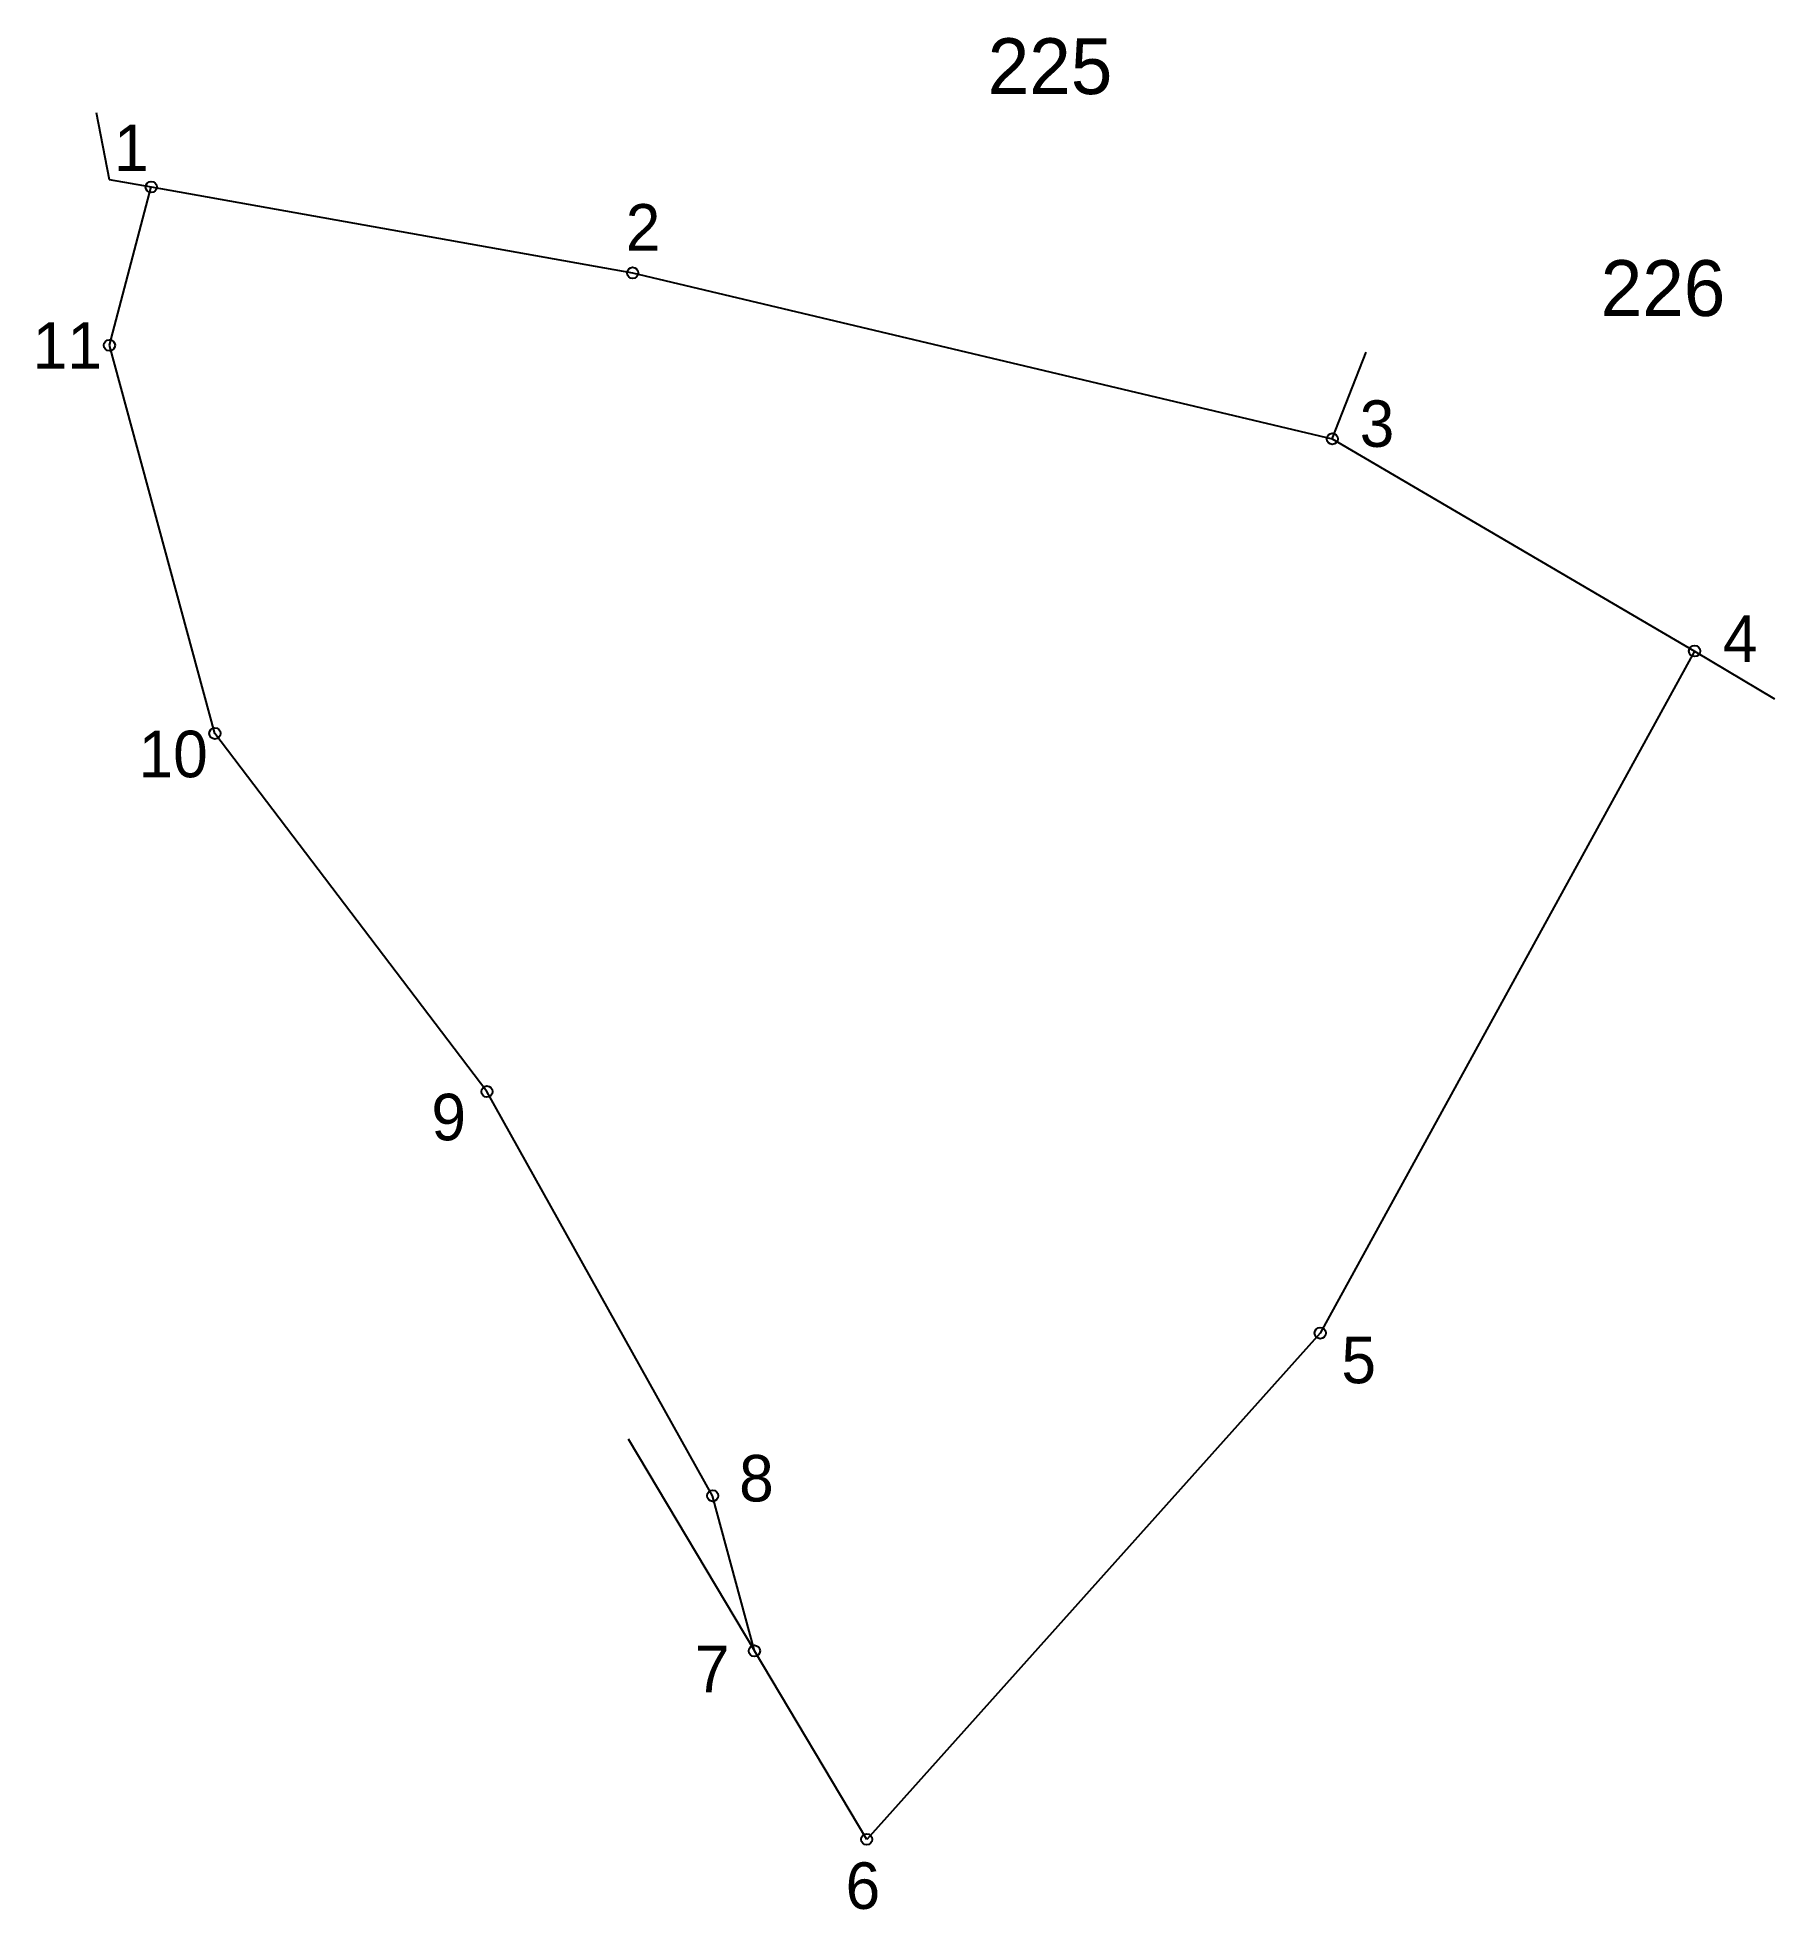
# Model space of a CAD drawing. Extents: x 549277.1 to 549351, y 1822374.5 to 1822454.2.
import ezdxf

# ---------------------------------------------------------------- set-up
doc = ezdxf.new("R2010")
doc.units = 0
for name, color, linetype in [('CanhThua', 7, 'Continuous'), ('MocDinhThua', 7, 'Continuous'), ('NhanTuCan', 7, 'Continuous'), ('RauThua', 7, 'Continuous'), ('SoHieuDinhThua', 7, 'Continuous')]:
    doc.layers.add(name, color=color, linetype=linetype)

msp = doc.modelspace()

# ---------------------------------------------------------------- linework, layer by layer
at = {"layer": 'CanhThua'}
for p, q in [((549280.189, 1822441.096), (549281.967, 1822447.835)), ((549281.967, 1822447.835), (549302.448, 1822444.18)), ((549302.448, 1822444.18), (549332.215, 1822437.116)), ((549284.675, 1822424.578), (549280.189, 1822441.096)), ((549332.215, 1822437.116), (549347.624, 1822428.085)), ((549347.624, 1822428.085), (549331.699, 1822399.058)), ((549296.251, 1822409.338), (549284.675, 1822424.578)), ((549305.852, 1822392.136), (549296.251, 1822409.338)), ((549331.699, 1822399.058), (549312.405, 1822377.513)), ((549307.63, 1822385.534), (549305.852, 1822392.136)), ((549312.405, 1822377.513), (549307.63, 1822385.534))]:
    msp.add_line(p, q, dxfattribs=at)
at = {"layer": 'MocDinhThua'}
for centre in [(549281.967, 1822447.835), (549302.448, 1822444.18), (549280.189, 1822441.096), (549332.215, 1822437.116), (549347.624, 1822428.085), (549284.675, 1822424.578), (549296.251, 1822409.338), (549331.699, 1822399.058), (549305.852, 1822392.136), (549307.63, 1822385.534), (549312.405, 1822377.513)]:
    msp.add_circle(centre, 0.238, dxfattribs=at)
at = {"layer": 'RauThua'}
for p, q in [((549279.627, 1822451.009), (549280.182, 1822448.154)), ((549280.182, 1822448.154), (549281.967, 1822447.835)), ((549332.215, 1822437.116), (549333.659, 1822440.8)), ((549347.624, 1822428.085), (549351.028, 1822426.058)), ((549302.259, 1822394.555), (549307.63, 1822385.534))]:
    msp.add_line(p, q, dxfattribs=at)

# ---------------------------------------------------------------- texts
at = {"layer": 'NhanTuCan'}
for s, p in [('225', (549317.555, 1822451.788)), ('226', (549343.634, 1822442.344))]:
    msp.add_text(s, height=2.3757, dxfattribs=at).set_placement(p)
at = {"layer": 'SoHieuDinhThua'}
for s, height, p in [('1', 1.98, (549280.387, 1822448.514)), ('2', 1.98, (549302.155, 1822445.128)), ('11', 1.9797, (549276.926, 1822440.099)), ('3', 1.98, (549333.379, 1822436.774)), ('4', 1.98, (549348.831, 1822427.622)), ('10', 1.9797, (549281.428, 1822422.714)), ('9', 1.98, (549293.887, 1822407.264)), ('5', 1.98, (549332.601, 1822396.924)), ('8', 1.98, (549306.978, 1822391.892)), ('7', 1.98, (549305.1, 1822383.773)), ('6', 1.98, (549311.508, 1822374.553))]:
    msp.add_text(s, height=height, dxfattribs=at).set_placement(p)

doc.saveas('drawing.dxf')
